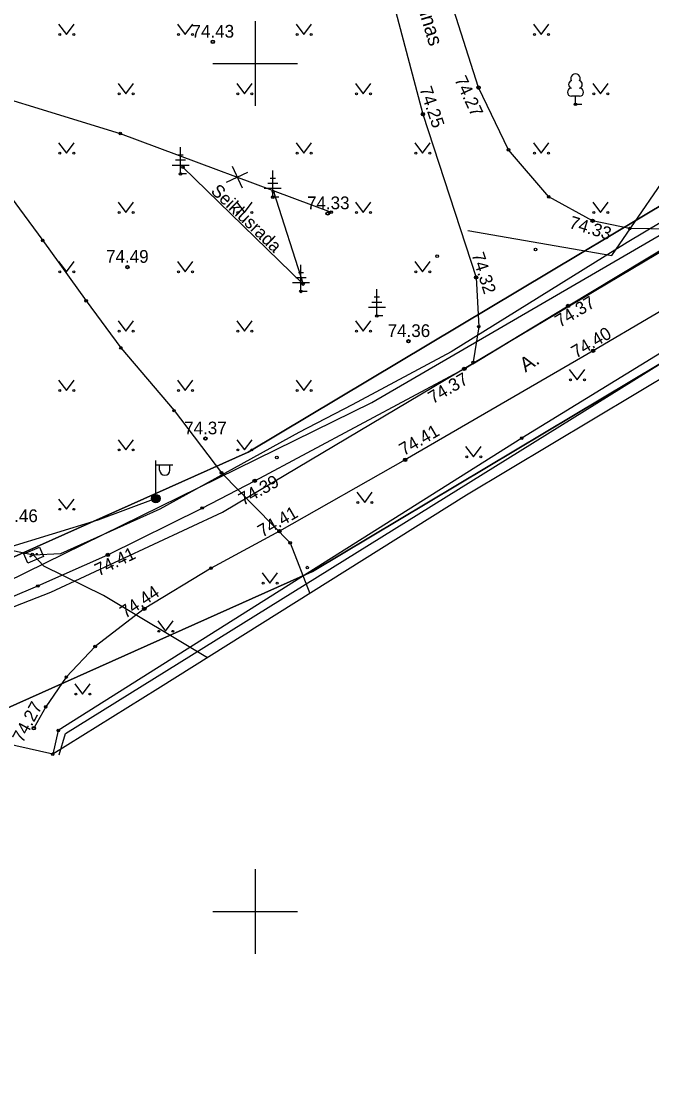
# Model space of a CAD drawing. Extents: x 629558 to 630049, y 6441509 to 6441980.
# Drawn here: x 629786.2 to 629823.4, y 6441790.3 to 6441852.5 of the extents above; entities that cross this region are included whole.
import ezdxf

# ---------------------------------------------------------------- set-up
doc = ezdxf.new("R2010")
doc.units = 0
for name, color, linetype in [('AED', 7, 'Continuous'), ('ELRAJATISMP', 7, 'Continuous'), ('HALJASTUS', 7, 'Continuous'), ('joonside', 7, 'Continuous'), ('KAEVUNR', 7, 'Continuous'), ('KORGUS-EH2000', 7, 'Continuous'), ('KPKAABEL', 7, 'Continuous'), ('Level 42', 7, 'Continuous'), ('LIIKLUS', 7, 'Continuous'), ('MOOTMPUNKT', 7, 'Continuous'), ('MOOTPIIR', 7, 'Continuous'), ('RAJATIS', 7, 'Continuous'), ('SIRAJATIS', 7, 'Continuous'), ('SKTRASS', 7, 'Continuous'), ('VORK', 7, 'Continuous'), ('VTRASS', 7, 'Continuous')]:
    doc.layers.add(name, color=color, linetype=linetype)

msp = doc.modelspace()

# ---------------------------------------------------------------- linework, layer by layer
at = {"layer": 'AED'}
for points in [[(629847.727, 6441853.334), (629833.183, 6441846.155), (629821.946, 6441839.446), (629811.565, 6441832.992), (629805.724, 6441829.872), (629802.568, 6441828.253), (629794.373, 6441823.733), (629788.523, 6441821.092), (629786.929, 6441821.012)], [(629741.656, 6441799.547), (629745.81, 6441803.81), (629754.34, 6441808.58), (629761.69, 6441810.71), (629776.06, 6441814.2), (629787.95, 6441818.84), (629798.07, 6441823.54), (629825.18, 6441839.67), (629838.97, 6441847.05), (629848.722, 6441851.746)], [(629786.929, 6441821.012), (629785.334, 6441821.351), (629783.869, 6441821.23), (629766.513, 6441815.599), (629753.109, 6441811.73), (629747.996, 6441810.027), (629745.604, 6441809.187)], [(629797.186, 6441814.966), (629791.062, 6441818.636), (629787.527, 6441820.373), (629786.929, 6441821.012)]]:
    msp.add_lwpolyline(points, dxfattribs=at)
at = {"layer": 'ELRAJATISMP'}
for points in [[(629807.141, 6441857.43), (629809.892, 6441847.011), (629813.026, 6441837.388), (629813.185, 6441834.48), (629812.84, 6441832.298), (629818.458, 6441835.706), (629825.93, 6441840.213)], [(629825.93, 6441840.213), (629822.085, 6441840.267), (629819.903, 6441840.728), (629817.31, 6441842.14), (629814.937, 6441844.913), (629813.177, 6441848.583), (629811.554, 6441853.641)], [(629783.926, 6441817.823), (629787.18, 6441819.197), (629791.307, 6441821.024), (629796.871, 6441823.791), (629799.97, 6441825.399), (629812.334, 6441831.991), (629818.458, 6441835.706), (629830.735, 6441843.111)], [(629830.364, 6441839.189), (629819.928, 6441833.063), (629808.846, 6441826.634), (629801.43, 6441822.427), (629797.395, 6441820.243), (629793.46, 6441817.844), (629790.561, 6441815.626), (629788.858, 6441813.823), (629787.645, 6441812.072), (629786.945, 6441810.812)]]:
    msp.add_lwpolyline(points, dxfattribs=at)
at = {"layer": 'HALJASTUS'}
msp.add_lwpolyline([(629741.014, 6441805.049), (629763.77, 6441808.847), (629806.875, 6441830.015), (629834.114, 6441845.839), (629842.332, 6441849.813), (629848.166, 6441852.634)], dxfattribs=at)
at = {"layer": 'joonside'}
msp.add_lwpolyline([(629899.8, 6441862.7), (629889.51, 6441864.24), (629878.34, 6441864.74), (629866.47, 6441861.8), (629854.17, 6441857.5), (629840.49, 6441851.53), (629799.59, 6441827.08), (629776.26, 6441816.67), (629763.34, 6441812.24), (629753.14, 6441810.29), (629748, 6441809.34), (629742.31, 6441809.66), (629627.89, 6441878.34), (629564.99, 6441916.53), (629575.64, 6441935.2), (629637.1, 6441897.39), (629655.92, 6441928.9), (629594.87, 6441966.89), (629599.81, 6441980.25), (629667.33, 6441942.19), (629723.26, 6441955.17), (629845.35, 6441896.13), (629863.71, 6441923.54), (629898.78, 6441864.56)], close=True, dxfattribs=at)
for points in [[(629844.44, 6441844.58), (629803.38, 6441820.04), (629778.99, 6441809.15), (629765.37, 6441804.5), (629754.73, 6441802.44), (629742.31, 6441809.66), (629748, 6441809.34), (629753.14, 6441810.29), (629763.34, 6441812.24), (629776.26, 6441816.67), (629799.59, 6441827.08), (629840.49, 6441851.53)], [(629824.8, 6441753.05), (629821.34, 6441758.65), (629814.49, 6441763.6), (629765.4, 6441795.85), (629754.73, 6441802.44), (629765.37, 6441804.5), (629778.99, 6441809.15), (629803.38, 6441820.04), (629844.44, 6441844.58)]]:
    msp.add_lwpolyline(points, dxfattribs=at)
at = {"layer": 'KAEVUNR'}
for p, q in [((629794.136, 6441824.597), (629794.136, 6441826.597)), ((629794.136, 6441826.347), (629795.136, 6441826.347)), ((629794.363, 6441826.026), (629794.363, 6441826.347)), ((629794.975, 6441826.026), (629794.975, 6441826.347)), ((629794.136, 6441824.347), (629794.136, 6441824.347))]:
    msp.add_line(p, q, dxfattribs=at)
for radius in [0.25, 0.225, 0.2, 0.175, 0.15, 0.125, 0.1, 0.075, 0.05, 0.025]:
    msp.add_circle((629794.136, 6441824.347), radius, dxfattribs=at)
msp.add_arc((629794.669, 6441826.026), 0.306, 180, 0, dxfattribs=at)
at = {"layer": 'KORGUS-EH2000'}
for centre in [(629797.503, 6441851.276), (629813.177, 6441848.583), (629809.892, 6441847.011), (629804.275, 6441841.159), (629819.903, 6441840.728), (629792.463, 6441838), (629813.026, 6441837.388), (629818.458, 6441835.706), (629809.036, 6441833.624), (629819.928, 6441833.063), (629812.334, 6441831.991), (629797.066, 6441827.886), (629808.846, 6441826.634), (629799.97, 6441825.399), (629801.43, 6441822.427), (629791.307, 6441821.024), (629793.46, 6441817.844), (629786.945, 6441810.812)]:
    msp.add_circle(centre, 0.1, dxfattribs=at)
at = {"layer": 'KPKAABEL'}
msp.add_lwpolyline([(629812.54, 6441840.149), (629821.042, 6441838.676), (629825.293, 6441844.891), (629850.088, 6441830.016)], dxfattribs=at)
at = {"layer": 'Level 42'}
for p, q in [((629788.408, 6441852.321), (629788.872, 6441851.715)), ((629788.872, 6441851.715), (629789.317, 6441852.321)), ((629795.408, 6441852.321), (629795.872, 6441851.715)), ((629795.872, 6441851.715), (629796.317, 6441852.321)), ((629802.408, 6441852.321), (629802.872, 6441851.715)), ((629802.872, 6441851.715), (629803.317, 6441852.321)), ((629816.408, 6441852.321), (629816.872, 6441851.715)), ((629816.872, 6441851.715), (629817.317, 6441852.321)), ((629791.908, 6441848.821), (629792.372, 6441848.215)), ((629792.372, 6441848.215), (629792.817, 6441848.821)), ((629798.908, 6441848.821), (629799.372, 6441848.215)), ((629799.372, 6441848.215), (629799.817, 6441848.821)), ((629805.908, 6441848.821), (629806.372, 6441848.215)), ((629806.372, 6441848.215), (629806.817, 6441848.821)), ((629819.908, 6441848.821), (629820.372, 6441848.215)), ((629820.372, 6441848.215), (629820.817, 6441848.821)), ((629788.408, 6441845.321), (629788.872, 6441844.715)), ((629788.872, 6441844.715), (629789.317, 6441845.321)), ((629802.408, 6441845.321), (629802.872, 6441844.715)), ((629802.872, 6441844.715), (629803.317, 6441845.321)), ((629809.408, 6441845.321), (629809.872, 6441844.715)), ((629809.872, 6441844.715), (629810.317, 6441845.321)), ((629816.408, 6441845.321), (629816.872, 6441844.715)), ((629816.872, 6441844.715), (629817.317, 6441845.321)), ((629791.908, 6441841.821), (629792.372, 6441841.215)), ((629792.372, 6441841.215), (629792.817, 6441841.821)), ((629798.908, 6441841.821), (629799.372, 6441841.215)), ((629799.372, 6441841.215), (629799.817, 6441841.821)), ((629805.908, 6441841.821), (629806.372, 6441841.215)), ((629806.372, 6441841.215), (629806.817, 6441841.821)), ((629819.908, 6441841.821), (629820.372, 6441841.215)), ((629820.372, 6441841.215), (629820.817, 6441841.821)), ((629788.408, 6441838.321), (629788.872, 6441837.715)), ((629788.872, 6441837.715), (629789.317, 6441838.321)), ((629795.408, 6441838.321), (629795.872, 6441837.715)), ((629795.872, 6441837.715), (629796.317, 6441838.321)), ((629809.408, 6441838.321), (629809.872, 6441837.715)), ((629809.872, 6441837.715), (629810.317, 6441838.321)), ((629791.908, 6441834.821), (629792.372, 6441834.215)), ((629792.372, 6441834.215), (629792.817, 6441834.821)), ((629798.908, 6441834.821), (629799.372, 6441834.215)), ((629799.372, 6441834.215), (629799.817, 6441834.821)), ((629805.908, 6441834.821), (629806.372, 6441834.215)), ((629806.372, 6441834.215), (629806.817, 6441834.821)), ((629818.528, 6441831.952), (629818.991, 6441831.345)), ((629818.991, 6441831.345), (629819.437, 6441831.952)), ((629788.408, 6441831.321), (629788.872, 6441830.715)), ((629788.872, 6441830.715), (629789.317, 6441831.321)), ((629795.408, 6441831.321), (629795.872, 6441830.715)), ((629795.872, 6441830.715), (629796.317, 6441831.321)), ((629802.408, 6441831.321), (629802.872, 6441830.715)), ((629802.872, 6441830.715), (629803.317, 6441831.321)), ((629791.908, 6441827.821), (629792.372, 6441827.215)), ((629792.372, 6441827.215), (629792.817, 6441827.821)), ((629798.908, 6441827.821), (629799.372, 6441827.215)), ((629799.372, 6441827.215), (629799.817, 6441827.821)), ((629812.413, 6441827.414), (629812.877, 6441826.807)), ((629812.877, 6441826.807), (629813.322, 6441827.414)), ((629788.408, 6441824.321), (629788.872, 6441823.715)), ((629788.872, 6441823.715), (629789.317, 6441824.321)), ((629805.995, 6441824.719), (629806.459, 6441824.113)), ((629806.459, 6441824.113), (629806.904, 6441824.719)), ((629800.408, 6441819.968), (629800.871, 6441819.362)), ((629800.871, 6441819.362), (629801.317, 6441819.968)), ((629794.253, 6441817.132), (629794.716, 6441816.525)), ((629794.716, 6441816.525), (629795.162, 6441817.132)), ((629789.354, 6441813.432), (629789.817, 6441812.826)), ((629789.817, 6441812.826), (629790.262, 6441813.432))]:
    msp.add_line(p, q, dxfattribs=at)
msp.add_lwpolyline([(629788.43, 6441809.238), (629788.813, 6441810.491), (629832.105, 6441837.398), (629836.391, 6441834.728)], dxfattribs=at)
for centre in [(629788.471, 6441851.715), (629789.299, 6441851.715), (629795.471, 6441851.715), (629796.299, 6441851.715), (629802.471, 6441851.715), (629803.299, 6441851.715), (629816.471, 6441851.715), (629817.299, 6441851.715), (629791.971, 6441848.215), (629792.799, 6441848.215), (629798.971, 6441848.215), (629799.799, 6441848.215), (629805.971, 6441848.215), (629806.799, 6441848.215), (629819.971, 6441848.215), (629820.799, 6441848.215), (629788.471, 6441844.715), (629789.299, 6441844.715), (629802.471, 6441844.715), (629803.299, 6441844.715), (629809.471, 6441844.715), (629810.299, 6441844.715), (629816.471, 6441844.715), (629817.299, 6441844.715), (629791.971, 6441841.215), (629792.799, 6441841.215), (629798.971, 6441841.215), (629799.799, 6441841.215), (629805.971, 6441841.215), (629806.799, 6441841.215), (629819.971, 6441841.215), (629820.799, 6441841.215), (629788.471, 6441837.715), (629789.299, 6441837.715), (629795.471, 6441837.715), (629796.299, 6441837.715), (629809.471, 6441837.715), (629810.299, 6441837.715), (629791.971, 6441834.215), (629792.799, 6441834.215), (629798.971, 6441834.215), (629799.799, 6441834.215), (629805.971, 6441834.215), (629806.799, 6441834.215), (629818.59, 6441831.345), (629819.419, 6441831.345), (629788.471, 6441830.715), (629789.299, 6441830.715), (629795.471, 6441830.715), (629796.299, 6441830.715), (629802.471, 6441830.715), (629803.299, 6441830.715), (629791.971, 6441827.215), (629792.799, 6441827.215), (629798.971, 6441827.215), (629799.799, 6441827.215), (629812.476, 6441826.807), (629813.305, 6441826.807), (629788.471, 6441823.715), (629789.299, 6441823.715), (629806.058, 6441824.113), (629806.887, 6441824.113), (629800.47, 6441819.362), (629801.299, 6441819.362), (629794.315, 6441816.525), (629795.144, 6441816.525), (629789.416, 6441812.826), (629790.245, 6441812.826)]:
    msp.add_circle(centre, 0.055, dxfattribs=at)
at = {"layer": 'LIIKLUS'}
for p, q in [((629798.302, 6441843.008), (629799.569, 6441843.602)), ((629798.638, 6441843.939), (629799.232, 6441842.672))]:
    msp.add_line(p, q, dxfattribs=at)
msp.add_lwpolyline([(629769.674, 6441849.345), (629774.71, 6441851.748), (629775.602, 6441851.523), (629780.625, 6441849.368), (629792.044, 6441845.874), (629804.487, 6441841.236)], dxfattribs=at)
at = {"layer": 'MOOTMPUNKT'}
for centre in [(629797.503, 6441851.276), (629813.177, 6441848.583), (629818.89, 6441847.592), (629809.892, 6441847.011), (629792.044, 6441845.874), (629814.937, 6441844.913), (629795.597, 6441843.491), (629795.741, 6441843.891), (629801.071, 6441842.444), (629817.31, 6441842.14), (629801.038, 6441842.121), (629804.275, 6441841.159), (629804.487, 6441841.236), (629819.903, 6441840.728), (629822.085, 6441840.267), (629787.465, 6441839.565), (629816.538, 6441839.03), (629810.733, 6441838.638), (629792.463, 6441838), (629813.026, 6441837.388), (629802.697, 6441836.562), (629802.825, 6441836.996), (629790.03, 6441836.008), (629818.458, 6441835.706), (629807.176, 6441835.116), (629813.185, 6441834.48), (629809.036, 6441833.624), (629792.081, 6441833.232), (629819.928, 6441833.063), (629812.853, 6441832.379), (629812.334, 6441831.991), (629795.211, 6441829.533), (629797.066, 6441827.886), (629815.717, 6441827.909), (629801.273, 6441826.773), (629808.846, 6441826.634), (629798.011, 6441825.868), (629799.97, 6441825.399), (629794.136, 6441824.347), (629796.871, 6441823.791), (629801.43, 6441822.427), (629802.064, 6441821.738), (629786.854, 6441821.057), (629791.307, 6441821.024), (629797.395, 6441820.243), (629803.074, 6441820.279), (629787.18, 6441819.197), (629793.46, 6441817.844), (629790.561, 6441815.626), (629788.858, 6441813.823), (629787.645, 6441812.072), (629786.945, 6441810.812), (629788.386, 6441810.672), (629788.058, 6441809.275)]:
    msp.add_circle(centre, 0.075, dxfattribs=at)
at = {"layer": 'MOOTPIIR'}
msp.add_lwpolyline([(629832.433, 6441836.5), (629812.467, 6441824.559), (629794.256, 6441813.126), (629788.058, 6441809.275), (629782.286, 6441810.567), (629755.839, 6441801.487), (629752.261, 6441795.942), (629750.347, 6441795.272), (629745.635, 6441797.047), (629735.281, 6441803.553), (629719.331, 6441813.527), (629731.904, 6441833.013), (629731.302, 6441839.331), (629717.845, 6441848.966), (629726.004, 6441871.943), (629720.336, 6441882.675), (629716.239, 6441893.809), (629706.735, 6441902.775), (629706.735, 6441916.008)], dxfattribs=at)
at = {"layer": 'RAJATIS'}
msp.add_lwpolyline([(629801.071, 6441842.444), (629802.825, 6441836.996), (629795.741, 6441843.891)], dxfattribs=at)
at = {"layer": 'SIRAJATIS'}
msp.add_lwpolyline([(629786.352, 6441821.097), (629787.275, 6441821.481), (629787.506, 6441820.927), (629786.583, 6441820.543)], close=True, dxfattribs=at)
for centre, radius in [((629787.114, 6441821.089), 0.0304), ((629787.114, 6441821.089), 0.029), ((629787.114, 6441821.089), 0.0277), ((629787.114, 6441821.089), 0.0263), ((629787.114, 6441821.089), 0.0249), ((629787.114, 6441821.089), 0.0236), ((629787.114, 6441821.089), 0.0222), ((629787.114, 6441821.089), 0.0209), ((629787.114, 6441821.089), 0.0195), ((629787.114, 6441821.089), 0.0181), ((629787.114, 6441821.089), 0.0168), ((629787.114, 6441821.089), 0.0154), ((629787.114, 6441821.089), 0.014), ((629787.114, 6441821.089), 0.0127), ((629787.114, 6441821.089), 0.0113), ((629787.114, 6441821.089), 0.00996), ((629787.114, 6441821.089), 0.0086), ((629787.114, 6441821.089), 0.00724), ((629787.114, 6441821.089), 0.00587), ((629787.114, 6441821.089), 0.00451), ((629787.114, 6441821.089), 0.00315), ((629787.114, 6441821.089), 0.00179), ((629787.114, 6441821.089), 0.000426), ((629786.744, 6441820.935), 0.0304), ((629786.744, 6441820.935), 0.029), ((629786.744, 6441820.935), 0.0277), ((629786.744, 6441820.935), 0.0263), ((629786.744, 6441820.935), 0.0249), ((629786.744, 6441820.935), 0.0236), ((629786.744, 6441820.935), 0.0222), ((629786.744, 6441820.935), 0.0209), ((629786.744, 6441820.935), 0.0195), ((629786.744, 6441820.935), 0.0181), ((629786.744, 6441820.935), 0.0168), ((629786.744, 6441820.935), 0.0154), ((629786.744, 6441820.935), 0.014), ((629786.744, 6441820.935), 0.0127), ((629786.744, 6441820.935), 0.0113), ((629786.744, 6441820.935), 0.00996), ((629786.744, 6441820.935), 0.0086), ((629786.744, 6441820.935), 0.00724), ((629786.744, 6441820.935), 0.00587), ((629786.744, 6441820.935), 0.00451), ((629786.744, 6441820.935), 0.00315), ((629786.744, 6441820.935), 0.00179), ((629786.744, 6441820.935), 0.000426)]:
    msp.add_circle(centre, radius, dxfattribs=at)
at = {"layer": 'SKTRASS'}
for p, q in [((629819.13, 6441848.067), (629818.65, 6441848.067)), ((629818.89, 6441847.592), (629818.89, 6441848.067)), ((629819.27, 6441847.592), (629818.89, 6441847.592)), ((629795.597, 6441843.491), (629795.597, 6441845.066)), ((629795.897, 6441844.291), (629795.297, 6441844.291)), ((629795.747, 6441844.591), (629795.447, 6441844.591)), ((629796.097, 6441843.991), (629795.097, 6441843.991)), ((629795.957, 6441843.491), (629795.597, 6441843.491)), ((629801.038, 6441842.121), (629801.038, 6441843.696)), ((629801.338, 6441842.921), (629800.738, 6441842.921)), ((629801.188, 6441843.221), (629800.888, 6441843.221)), ((629801.538, 6441842.621), (629800.538, 6441842.621)), ((629801.398, 6441842.121), (629801.038, 6441842.121)), ((629802.697, 6441836.562), (629802.697, 6441838.137)), ((629802.997, 6441837.362), (629802.397, 6441837.362)), ((629802.847, 6441837.662), (629802.547, 6441837.662)), ((629803.197, 6441837.062), (629802.197, 6441837.062)), ((629807.176, 6441835.116), (629807.176, 6441836.691)), ((629803.057, 6441836.562), (629802.697, 6441836.562)), ((629807.326, 6441836.216), (629807.026, 6441836.216)), ((629807.676, 6441835.616), (629806.676, 6441835.616)), ((629807.476, 6441835.916), (629806.876, 6441835.916)), ((629807.536, 6441835.116), (629807.176, 6441835.116))]:
    msp.add_line(p, q, dxfattribs=at)
for centre, radius, start, end in [((629818.89, 6441849.112), 0.277, 332.5799, 207.4201), ((629818.653, 6441848.304), 0.238, 90.0016, 269.3953), ((629818.72, 6441848.765), 0.233, 109.02174, 253.14154), ((629819.06, 6441848.765), 0.233, 286.85082, 70.98591), ((629819.127, 6441848.304), 0.238, 270.6047, 89.9984)]:
    msp.add_arc(centre, radius, start, end, dxfattribs=at)
at = {"layer": 'VORK'}
for p, q in [((629800, 6441852.5), (629800, 6441847.5)), ((629797.5, 6441850), (629802.5, 6441850)), ((629800, 6441802.5), (629800, 6441797.5)), ((629797.5, 6441800), (629802.5, 6441800))]:
    msp.add_line(p, q, dxfattribs=at)
msp.add_lwpolyline([(629832.108, 6441837.958), (629815.717, 6441827.909), (629788.386, 6441810.672), (629788.058, 6441809.275)], dxfattribs=at)
at = {"layer": 'VTRASS'}
for points in [[(629720.881, 6441901.77), (629723.476, 6441901.989), (629725.983, 6441900.852), (629728.407, 6441899.115), (629734.225, 6441895.129), (629742.243, 6441890.462), (629746.252, 6441887.701), (629750.565, 6441883.643), (629753.74, 6441880.261), (629756.664, 6441876.925), (629761.192, 6441872.042), (629767.901, 6441863.075), (629773.875, 6441856.185), (629779.201, 6441850.076), (629784.48, 6441843.591), (629787.465, 6441839.565), (629790.03, 6441836.008), (629792.081, 6441833.232), (629795.211, 6441829.533), (629798.011, 6441825.868), (629802.064, 6441821.738), (629803.231, 6441818.76)], [(629794.136, 6441824.347), (629790.715, 6441823.072), (629785.338, 6441821.423), (629785.063, 6441821.62), (629783.499, 6441824.452), (629781.294, 6441831.033), (629780.808, 6441832.435), (629780.492, 6441832.73)]]:
    msp.add_lwpolyline(points, dxfattribs=at)

# ---------------------------------------------------------------- texts
at = {"layer": 'ELRAJATISMP'}
for s, rotation, p in [('Pinnas', 286.73511, (629809.284, 6441854.296)), ('A.', 32.55925, (629815.94, 6441831.77))]:
    msp.add_text(s, height=0.85, rotation=rotation, dxfattribs=at).set_placement(p)
at = {"layer": 'KORGUS-EH2000'}
for s, p in [('74.43', (629796.245, 6441851.526)), ('74.33', (629803.054, 6441841.409)), ('74.49', (629791.204, 6441838.25)), ('74.36', (629807.811, 6441833.874)), ('74.37', (629795.81, 6441828.136)), ('74.46', (629784.67, 6441822.96))]:
    msp.add_text(s, height=0.75, dxfattribs=at).set_placement(p)
for s, rotation, p in [('74.27', 295.26215, (629811.732, 6441849.054)), ('74.25', 288.78607, (629809.675, 6441848.507)), ('74.33', 343.03362, (629818.465, 6441840.315)), ('74.32', 287.57403, (629812.756, 6441838.737)), ('74.37', 30.81206, (629817.969, 6441834.412)), ('74.40', 30.36795, (629818.921, 6441832.598)), ('74.37', 30.32009, (629810.477, 6441829.907)), ('74.41', 30.21235, (629808.767, 6441826.85)), ('74.39', 28.94919, (629799.286, 6441823.914)), ('74.41', 30.11626, (629800.42, 6441822.039)), ('74.41', 25.83905, (629790.764, 6441819.757)), ('74.44', 33.83917, (629792.34, 6441817.256)), ('74.27', 61.65467, (629786.287, 6441809.9))]:
    msp.add_text(s, height=0.75, rotation=rotation, dxfattribs=at).set_placement(p)
at = {"layer": 'RAJATIS'}
msp.add_text('Seiklusrada', height=0.75, rotation=316.18497, dxfattribs=at).set_placement((629797.335, 6441842.425))

doc.saveas('drawing.dxf')
